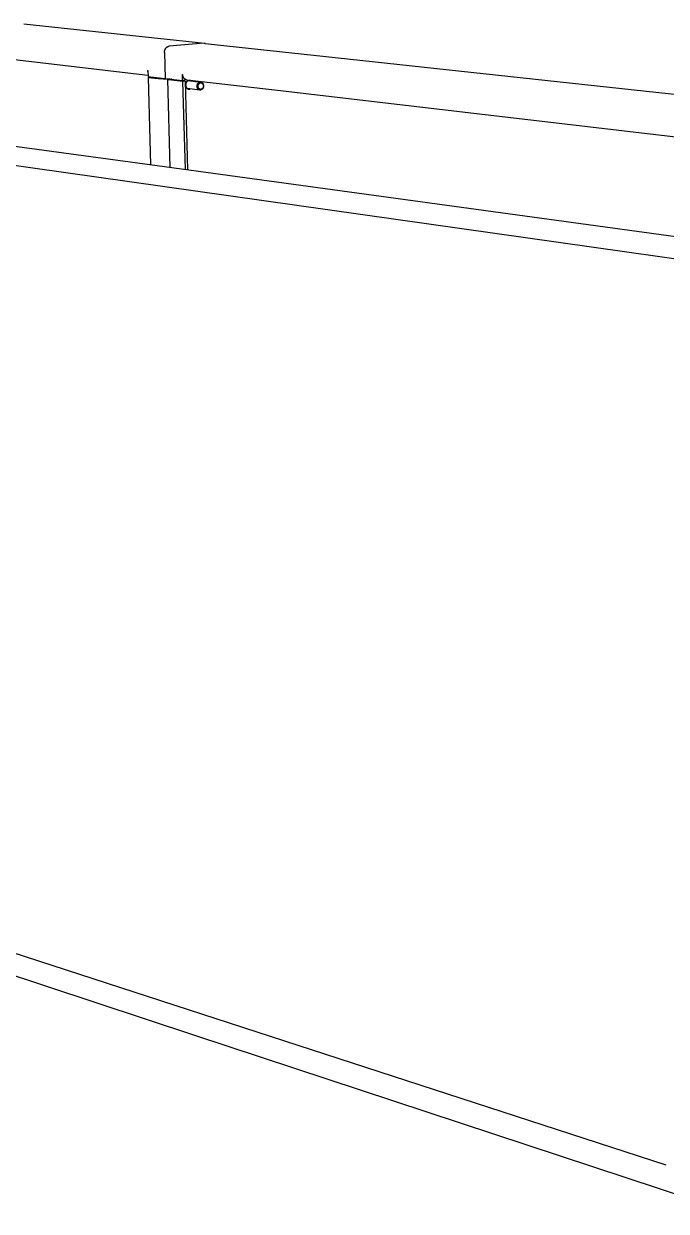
# Model space of a CAD drawing. Header units: millimetres. Extents: x -1893 to 2799, y -925 to 2353.
# Drawn here: x -719 to -328, y -138 to 586 of the extents above; entities that cross this region are included whole.
import ezdxf

# ---------------------------------------------------------------- set-up
doc = ezdxf.new("R2010")
doc.units = ezdxf.units.MM
doc.header["$MEASUREMENT"] = 0
doc.layers.add('Domyślny', color=7, linetype='Continuous', true_color=0x000000)
doc.layers.add('Utwórz2D linie widoczne', color=7, linetype='Continuous', true_color=0x000000)

msp = doc.modelspace()

# ---------------------------------------------------------------- linework, layer by layer
at = {"layer": 'Domyślny'}
msp.add_line((-998.04, 538.09), (-233.86, 430.13), dxfattribs=at)
at = {"layer": 'Utwórz2D linie widoczne'}
for p, q in [((-719.49, 585.78), (-609.23, 573.86)), ((-632.22, 571.56), (-632.15, 571.61)), ((-632.15, 571.61), (-632.09, 571.66)), ((-632.09, 571.66), (-632.02, 571.7)), ((-632.02, 571.7), (-631.95, 571.74)), ((-631.95, 571.74), (-631.88, 571.78)), ((-631.88, 571.78), (-631.82, 571.82)), ((-631.82, 571.82), (-631.75, 571.86)), ((-631.75, 571.86), (-631.68, 571.89)), ((-631.68, 571.89), (-631.61, 571.92)), ((-631.61, 571.92), (-631.54, 571.95)), ((-631.54, 571.95), (-631.47, 571.98)), ((-631.47, 571.98), (-631.4, 572)), ((-631.4, 572), (-631.34, 572.03)), ((-631.34, 572.03), (-631.27, 572.05)), ((-631.27, 572.05), (-631.2, 572.07)), ((-631.2, 572.07), (-631.13, 572.08)), ((-631.13, 572.08), (-631.06, 572.1)), ((-631.06, 572.1), (-631, 572.11)), ((-631, 572.11), (-630.93, 572.12)), ((-630.93, 572.12), (-630.86, 572.13)), ((-630.86, 572.13), (-630.8, 572.13)), ((-609.45, 573.85), (-630.8, 572.13)), ((-609.45, 573.85), (-609.34, 573.85)), ((-609.45, 573.85), (-609.43, 573.85)), ((-609.43, 573.85), (-609.41, 573.86)), ((-609.41, 573.86), (-609.39, 573.86)), ((-609.39, 573.86), (-609.37, 573.86)), ((-609.37, 573.86), (-609.35, 573.87)), ((-609.35, 573.87), (-609.32, 573.87)), ((-609.34, 573.85), (-609.24, 573.85)), ((-609.32, 573.87), (-609.3, 573.87)), ((-609.3, 573.87), (-609.28, 573.87)), ((-609.28, 573.87), (-609.26, 573.87)), ((-609.26, 573.87), (-609.24, 573.87)), ((-609.24, 573.87), (-609.22, 573.86)), ((-609.08, 573.84), (-609.24, 573.85)), ((-609.22, 573.86), (-609.2, 573.86)), ((-609.2, 573.86), (-609.18, 573.86)), ((-609.18, 573.86), (-609.15, 573.85)), ((-609.13, 573.85), (-609.15, 573.85)), ((-609.11, 573.84), (-609.13, 573.85)), ((-608.91, 573.83), (-609.08, 573.84)), ((-608.91, 573.83), (-608.8, 573.82)), ((-608.8, 573.82), (-542.79, 566.69)), ((-643.74, 554.23), (-741.42, 565.63)), ((-633.67, 568.53), (-633.66, 568.61)), ((-633.67, 568.44), (-633.67, 568.53)), ((-633.67, 568.36), (-633.67, 568.44)), ((-633.67, 568.28), (-633.67, 568.36)), ((-633.67, 568.19), (-633.67, 568.28)), ((-633.67, 568.19), (-633.22, 552.45)), ((-633.66, 568.7), (-633.65, 568.79)), ((-633.66, 568.61), (-633.66, 568.7)), ((-633.65, 568.79), (-633.64, 568.87)), ((-633.64, 568.87), (-633.63, 568.96)), ((-633.63, 568.96), (-633.62, 569.05)), ((-633.62, 569.05), (-633.6, 569.13)), ((-633.6, 569.13), (-633.58, 569.22)), ((-633.58, 569.22), (-633.57, 569.31)), ((-633.57, 569.31), (-633.55, 569.4)), ((-633.55, 569.4), (-633.52, 569.49)), ((-633.52, 569.49), (-633.5, 569.57)), ((-633.5, 569.57), (-633.47, 569.66)), ((-633.47, 569.66), (-633.45, 569.75)), ((-633.45, 569.75), (-633.42, 569.83)), ((-633.42, 569.83), (-633.39, 569.92)), ((-633.39, 569.92), (-633.35, 570.01)), ((-633.35, 570.01), (-633.32, 570.09)), ((-633.32, 570.09), (-633.28, 570.17)), ((-633.28, 570.17), (-633.24, 570.26)), ((-633.24, 570.26), (-633.2, 570.34)), ((-633.2, 570.34), (-633.16, 570.42)), ((-633.16, 570.42), (-633.12, 570.5)), ((-633.12, 570.5), (-633.07, 570.58)), ((-633.07, 570.58), (-633.02, 570.66)), ((-633.02, 570.66), (-632.97, 570.73)), ((-632.97, 570.73), (-632.92, 570.81)), ((-632.92, 570.81), (-632.87, 570.88)), ((-632.87, 570.88), (-632.82, 570.95)), ((-632.82, 570.95), (-632.76, 571.02)), ((-632.76, 571.02), (-632.71, 571.09)), ((-632.71, 571.09), (-632.65, 571.15)), ((-632.65, 571.15), (-632.59, 571.22)), ((-632.59, 571.22), (-632.53, 571.28)), ((-632.53, 571.28), (-632.47, 571.34)), ((-632.47, 571.34), (-632.41, 571.4)), ((-632.41, 571.4), (-632.35, 571.45)), ((-632.35, 571.45), (-632.28, 571.51)), ((-632.28, 571.51), (-632.22, 571.56)), ((-542.79, 566.69), (-264.86, 536.65)), ((-644, 557.37), (-643.83, 557.35)), ((-644, 557.37), (-644, 557.23)), ((-644, 557.23), (-643.99, 557.1)), ((-643.83, 557.35), (-643.72, 553.68)), ((-643.99, 557.1), (-643.97, 556.96)), ((-643.97, 556.96), (-643.95, 556.82)), ((-643.95, 556.82), (-643.93, 556.69)), ((-643.93, 556.69), (-643.9, 556.55)), ((-643.9, 556.55), (-643.87, 556.42)), ((-643.87, 556.42), (-643.84, 556.28)), ((-643.84, 556.28), (-643.8, 556.15)), ((-643.72, 553.68), (-633.22, 552.45)), ((-642.14, 553.23), (-643.71, 553.1)), ((-643.71, 553.1), (-635.43, 552.13)), ((-643.71, 553.1), (-642.16, 499.9)), ((-633.86, 552.26), (-642.14, 553.23)), ((-634.41, 552.06), (-635.43, 552.13)), ((-633.4, 552.02), (-634.41, 552.06)), ((-633.86, 552.26), (-633.4, 552.23)), ((-633.4, 552.23), (-632.93, 552.21)), ((-632.38, 552.02), (-633.4, 552.02)), ((-633.22, 552.45), (-622.64, 551.21)), ((-632.93, 552.21), (-632.46, 552.21)), ((-632.46, 552.21), (-631.99, 552.22)), ((-631.36, 552.05), (-632.38, 552.02)), ((-631.99, 552.22), (-631.52, 552.25)), ((-631.72, 551.82), (-631.72, 551.83)), ((-631.72, 551.83), (-631.72, 551.83)), ((-631.72, 551.83), (-631.72, 551.83)), ((-631.72, 551.83), (-631.71, 551.83)), ((-631.72, 551.81), (-631.72, 551.82)), ((-631.72, 551.82), (-631.72, 551.82)), ((-631.72, 551.82), (-631.72, 551.82)), ((-631.72, 551.82), (-631.72, 551.82)), ((-631.72, 551.82), (-631.72, 551.82)), ((-631.72, 551.8), (-631.72, 551.81)), ((-631.72, 551.81), (-631.72, 551.81)), ((-631.72, 551.81), (-631.72, 551.81)), ((-631.72, 551.81), (-631.72, 551.81)), ((-630.2, 498.26), (-631.72, 551.81)), ((-631.72, 551.79), (-631.72, 551.8)), ((-631.72, 551.8), (-631.72, 551.8)), ((-631.72, 551.8), (-631.72, 551.8)), ((-631.72, 551.8), (-631.72, 551.8)), ((-631.71, 551.79), (-631.72, 551.79)), ((-631.72, 551.79), (-631.72, 551.79)), ((-631.71, 551.84), (-631.71, 551.85)), ((-631.71, 551.85), (-631.7, 551.85)), ((-631.71, 551.83), (-631.71, 551.84)), ((-631.71, 551.84), (-631.71, 551.84)), ((-631.71, 551.84), (-631.71, 551.84)), ((-631.71, 551.84), (-631.71, 551.84)), ((-631.71, 551.78), (-631.71, 551.79)), ((-631.71, 551.79), (-631.71, 551.79)), ((-631.71, 551.79), (-631.71, 551.79)), ((-631.7, 551.78), (-631.71, 551.78)), ((-631.71, 551.78), (-631.71, 551.78)), ((-631.7, 551.85), (-631.69, 551.86)), ((-631.7, 551.85), (-631.7, 551.85)), ((-631.7, 551.85), (-631.7, 551.85)), ((-631.7, 551.85), (-631.7, 551.85)), ((-631.7, 551.77), (-631.7, 551.78)), ((-631.7, 551.78), (-631.7, 551.78)), ((-631.69, 551.77), (-631.7, 551.77)), ((-631.7, 551.77), (-631.7, 551.77)), ((-631.7, 551.77), (-631.7, 551.77)), ((-631.69, 551.86), (-631.69, 551.86)), ((-631.69, 551.86), (-631.69, 551.86)), ((-631.69, 551.86), (-631.68, 551.86)), ((-631.69, 551.76), (-631.69, 551.77)), ((-631.69, 551.77), (-631.69, 551.77)), ((-631.68, 551.76), (-631.69, 551.76)), ((-631.68, 551.86), (-631.68, 551.87)), ((-631.68, 551.87), (-631.68, 551.87)), ((-631.68, 551.87), (-631.67, 551.87)), ((-631.67, 551.76), (-631.68, 551.76)), ((-631.68, 551.76), (-631.68, 551.76)), ((-631.68, 551.76), (-631.68, 551.76)), ((-631.67, 551.87), (-631.66, 551.88)), ((-631.67, 551.87), (-631.67, 551.87)), ((-631.67, 551.75), (-631.67, 551.76)), ((-631.66, 551.75), (-631.67, 551.75)), ((-631.66, 551.88), (-631.65, 551.88)), ((-631.65, 551.74), (-631.66, 551.75)), ((-631.65, 551.88), (-631.64, 551.89)), ((-631.64, 551.74), (-631.65, 551.74)), ((-631.64, 551.89), (-631.63, 551.89)), ((-631.63, 551.74), (-631.64, 551.74)), ((-631.63, 551.89), (-631.62, 551.9)), ((-631.62, 551.73), (-631.63, 551.74)), ((-631.62, 551.9), (-631.61, 551.9)), ((-631.61, 551.73), (-631.62, 551.73)), ((-631.61, 551.9), (-631.58, 551.91)), ((-631.6, 551.72), (-631.61, 551.73)), ((-631.58, 551.72), (-631.6, 551.72)), ((-631.58, 551.91), (-631.56, 551.92)), ((-631.55, 551.71), (-631.58, 551.72)), ((-631.56, 551.92), (-631.53, 551.93)), ((-631.53, 551.7), (-631.55, 551.71)), ((-631.53, 551.93), (-631.5, 551.94)), ((-631.5, 551.69), (-631.53, 551.7)), ((-631.5, 551.94), (-631.47, 551.95)), ((-631.47, 551.68), (-631.5, 551.69)), ((-631.47, 551.95), (-631.39, 551.96)), ((-631.4, 551.67), (-631.47, 551.68)), ((-631.33, 551.66), (-631.4, 551.67)), ((-631.39, 551.96), (-631.32, 551.98)), ((-630.34, 552.11), (-631.36, 552.05)), ((-631.25, 551.64), (-631.33, 551.66)), ((-631.32, 551.98), (-631.23, 552)), ((-631.16, 551.63), (-631.25, 551.64)), ((-631.23, 552), (-631.04, 552.03)), ((-630.98, 551.61), (-631.16, 551.63)), ((-631.04, 552.03), (-630.82, 552.06)), ((-622.62, 550.63), (-630.98, 551.61)), ((-630.82, 552.06), (-630.34, 552.11)), ((-629.75, 551.86), (-629.76, 551.85)), ((-629.76, 551.85), (-629.76, 551.85)), ((-629.76, 551.85), (-629.76, 551.85)), ((-629.76, 551.85), (-629.76, 551.85)), ((-629.76, 551.85), (-629.76, 551.85)), ((-629.76, 551.85), (-629.76, 551.85)), ((-629.76, 551.85), (-629.76, 551.85)), ((-629.76, 551.85), (-629.76, 551.85)), ((-629.76, 551.85), (-629.76, 551.85)), ((-629.76, 551.85), (-629.76, 551.85)), ((-629.76, 551.85), (-629.76, 551.84)), ((-629.76, 551.84), (-629.76, 551.84)), ((-629.76, 551.84), (-629.76, 551.84)), ((-629.76, 551.84), (-629.76, 551.84)), ((-629.76, 551.84), (-629.76, 551.84)), ((-629.76, 551.84), (-629.76, 551.84)), ((-629.76, 551.84), (-629.76, 551.84)), ((-629.76, 551.84), (-629.76, 551.84)), ((-629.76, 551.84), (-629.76, 551.84)), ((-629.76, 551.84), (-629.76, 551.83)), ((-629.76, 551.83), (-629.76, 551.83)), ((-629.76, 551.83), (-629.76, 551.83)), ((-629.76, 551.83), (-629.76, 551.83)), ((-629.76, 551.83), (-629.76, 551.83)), ((-629.76, 551.83), (-629.76, 551.83)), ((-629.76, 551.83), (-629.76, 551.83)), ((-629.76, 551.83), (-629.76, 551.83)), ((-629.76, 551.83), (-629.76, 551.83)), ((-629.76, 551.83), (-629.76, 551.83)), ((-629.76, 551.83), (-629.76, 551.82)), ((-629.76, 551.82), (-629.76, 551.82)), ((-629.76, 551.82), (-629.76, 551.82)), ((-629.76, 551.82), (-629.76, 551.82)), ((-629.76, 551.82), (-629.75, 551.82)), ((-629.74, 551.86), (-629.75, 551.86)), ((-629.75, 551.86), (-629.75, 551.86)), ((-629.75, 551.86), (-629.75, 551.86)), ((-629.75, 551.86), (-629.75, 551.86)), ((-629.75, 551.86), (-629.75, 551.86)), ((-629.75, 551.86), (-629.75, 551.86)), ((-629.75, 551.86), (-629.75, 551.86)), ((-629.75, 551.86), (-629.75, 551.86)), ((-629.75, 551.82), (-629.75, 551.82)), ((-629.75, 551.82), (-629.75, 551.82)), ((-629.75, 551.82), (-629.75, 551.82)), ((-629.75, 551.82), (-629.75, 551.82)), ((-629.75, 551.82), (-629.75, 551.82)), ((-629.75, 551.82), (-629.75, 551.81)), ((-629.75, 551.81), (-629.75, 551.81)), ((-629.75, 551.81), (-629.74, 551.81)), ((-629.73, 551.87), (-629.74, 551.87)), ((-629.74, 551.87), (-629.74, 551.87)), ((-629.74, 551.87), (-629.74, 551.86)), ((-629.74, 551.81), (-629.74, 551.81)), ((-629.74, 551.81), (-629.74, 551.81)), ((-629.74, 551.81), (-629.73, 551.81)), ((-629.72, 551.88), (-629.73, 551.87)), ((-629.73, 551.87), (-629.73, 551.87)), ((-629.73, 551.87), (-629.73, 551.87)), ((-629.73, 551.81), (-629.73, 551.81)), ((-629.73, 551.81), (-629.73, 551.8)), ((-629.73, 551.8), (-629.72, 551.8)), ((-629.71, 551.88), (-629.72, 551.88)), ((-629.72, 551.88), (-629.72, 551.88)), ((-629.72, 551.8), (-629.72, 551.8)), ((-629.72, 551.8), (-629.71, 551.8)), ((-629.7, 551.88), (-629.71, 551.88)), ((-629.71, 551.8), (-629.7, 551.79)), ((-629.69, 551.89), (-629.7, 551.88)), ((-629.7, 551.79), (-629.69, 551.79)), ((-629.68, 551.89), (-629.69, 551.89)), ((-629.69, 551.79), (-629.68, 551.79)), ((-629.66, 551.9), (-629.68, 551.89)), ((-629.68, 551.79), (-629.67, 551.78)), ((-629.67, 551.78), (-629.64, 551.78)), ((-629.63, 551.9), (-629.66, 551.9)), ((-629.64, 551.78), (-629.61, 551.77)), ((-629.6, 551.91), (-629.63, 551.9)), ((-629.61, 551.77), (-629.57, 551.76)), ((-629.56, 551.92), (-629.6, 551.91)), ((-629.57, 551.76), (-629.5, 551.75)), ((-629.48, 551.94), (-629.56, 551.92)), ((-629.5, 551.75), (-629.41, 551.74)), ((-629.38, 551.95), (-629.48, 551.94)), ((-629.41, 551.74), (-621.05, 550.76)), ((-629.28, 551.96), (-629.38, 551.95)), ((-629.17, 551.97), (-629.28, 551.96)), ((-622.64, 551.21), (-622.74, 554.92)), ((-622.74, 554.92), (-622.56, 554.9)), ((-621.07, 551.35), (-622.64, 551.21)), ((-621.05, 550.76), (-622.62, 550.63)), ((-622.62, 550.63), (-621.14, 497.02)), ((-622.57, 554.78), (-622.56, 554.9)), ((-622.57, 554.67), (-622.57, 554.78)), ((-622.57, 554.55), (-622.57, 554.67)), ((-622.56, 554.44), (-622.57, 554.55)), ((-622.55, 554.32), (-622.56, 554.44)), ((-622.53, 554.21), (-622.55, 554.32)), ((-622.52, 554.1), (-622.53, 554.21)), ((-622.49, 553.99), (-622.52, 554.1)), ((-622.47, 553.87), (-622.49, 553.99)), ((-622.44, 553.76), (-622.47, 553.87)), ((-622.4, 553.65), (-622.44, 553.76)), ((-622.36, 553.55), (-622.4, 553.65)), ((-622.32, 553.44), (-622.36, 553.55)), ((-622.28, 553.34), (-622.32, 553.44)), ((-622.23, 553.23), (-622.28, 553.34)), ((-622.18, 553.13), (-622.23, 553.23)), ((-622.12, 553.03), (-622.18, 553.13)), ((-622.06, 552.93), (-622.12, 553.03)), ((-622, 552.84), (-622.06, 552.93)), ((-621.93, 552.74), (-622, 552.84)), ((-621.86, 552.65), (-621.93, 552.74)), ((-621.79, 552.56), (-621.86, 552.65)), ((-621.72, 552.48), (-621.79, 552.56)), ((-621.64, 552.39), (-621.72, 552.48)), ((-621.56, 552.31), (-621.64, 552.39)), ((-621.47, 552.23), (-621.56, 552.31)), ((-621.39, 552.16), (-621.47, 552.23)), ((-621.3, 552.09), (-621.39, 552.16)), ((-621.21, 552.02), (-621.3, 552.09)), ((-621.11, 551.95), (-621.21, 552.02)), ((-621.02, 551.89), (-621.11, 551.95)), ((-621.07, 551.35), (-621.09, 551.88)), ((-621.05, 550.76), (-619.56, 496.81)), ((-620.92, 551.83), (-621.02, 551.89)), ((-620.82, 551.77), (-620.92, 551.83)), ((-620.72, 551.72), (-620.82, 551.77)), ((-620.62, 551.67), (-620.72, 551.72)), ((-620.51, 551.63), (-620.62, 551.67)), ((-620.4, 551.58), (-620.51, 551.63)), ((-620.47, 549.91), (-620.5, 549.85)), ((-620.44, 549.97), (-620.47, 549.91)), ((-620.41, 550.03), (-620.44, 549.97)), ((-620.38, 550.09), (-620.41, 550.03)), ((-620.3, 551.55), (-620.4, 551.58)), ((-620.35, 550.14), (-620.38, 550.09)), ((-620.32, 550.2), (-620.35, 550.14)), ((-620.28, 550.25), (-620.32, 550.2)), ((-620.19, 551.51), (-620.3, 551.55)), ((-620.24, 550.31), (-620.28, 550.25)), ((-620.21, 550.36), (-620.24, 550.31)), ((-620.17, 550.41), (-620.21, 550.36)), ((-620.08, 551.48), (-620.19, 551.51)), ((-620.13, 550.46), (-620.17, 550.41)), ((-620.09, 550.51), (-620.13, 550.46)), ((-620.05, 550.56), (-620.09, 550.51)), ((-619.97, 551.45), (-620.08, 551.48)), ((-620.01, 550.61), (-620.05, 550.56)), ((-619.96, 550.65), (-620.01, 550.61)), ((-564.72, 545.01), (-619.97, 551.45)), ((-619.92, 550.69), (-619.96, 550.65)), ((-619.87, 550.74), (-619.92, 550.69)), ((-619.83, 550.78), (-619.87, 550.74)), ((-619.78, 550.82), (-619.83, 550.78)), ((-619.74, 550.85), (-619.78, 550.82)), ((-619.69, 550.89), (-619.74, 550.85)), ((-619.64, 550.92), (-619.69, 550.89)), ((-619.59, 550.96), (-619.64, 550.92)), ((-619.55, 550.99), (-619.59, 550.96)), ((-619.5, 551.02), (-619.55, 550.99)), ((-619.45, 551.04), (-619.5, 551.02)), ((-619.4, 551.07), (-619.45, 551.04)), ((-619.35, 551.09), (-619.4, 551.07)), ((-619.3, 551.12), (-619.35, 551.09)), ((-619.25, 551.14), (-619.3, 551.12)), ((-619.28, 551.13), (-611.65, 550.24)), ((-619.2, 551.16), (-619.25, 551.14)), ((-619.15, 551.18), (-619.2, 551.16)), ((-619.1, 551.19), (-619.15, 551.18)), ((-619.05, 551.21), (-619.1, 551.19)), ((-619.01, 551.22), (-619.05, 551.21)), ((-618.96, 551.23), (-619.01, 551.22)), ((-618.97, 551.23), (-618.91, 551.2)), ((-618.91, 551.24), (-618.96, 551.23)), ((-618.86, 551.25), (-618.91, 551.24)), ((-618.91, 551.2), (-618.85, 551.17)), ((-618.81, 551.26), (-618.86, 551.25)), ((-618.85, 551.17), (-618.79, 551.13)), ((-618.76, 551.27), (-618.81, 551.26)), ((-618.79, 551.13), (-618.74, 551.1)), ((-618.72, 551.27), (-618.76, 551.27)), ((-618.74, 551.1), (-618.68, 551.06)), ((-618.68, 551.27), (-618.72, 551.27)), ((-618.64, 551.28), (-618.68, 551.27)), ((-618.61, 551.28), (-618.64, 551.28)), ((-618.57, 551.28), (-618.61, 551.28)), ((-618.53, 551.28), (-618.57, 551.28)), ((-618.49, 551.28), (-618.53, 551.28)), ((-618.46, 551.27), (-618.49, 551.28)), ((-618.42, 551.27), (-618.46, 551.27)), ((-618.38, 551.27), (-618.42, 551.27)), ((-618.34, 551.26), (-618.38, 551.27)), ((-618.3, 551.26), (-618.34, 551.26)), ((-618.27, 551.25), (-618.3, 551.26)), ((-618.23, 551.24), (-618.27, 551.25)), ((-618.19, 551.23), (-618.23, 551.24)), ((-618.15, 551.23), (-618.19, 551.23)), ((-618.11, 551.22), (-618.15, 551.23)), ((-618.07, 551.2), (-618.11, 551.22)), ((-618.03, 551.19), (-618.07, 551.2)), ((-618, 551.18), (-618.03, 551.19)), ((-617.96, 551.17), (-618, 551.18)), ((-617.92, 551.15), (-617.96, 551.17)), ((-617.88, 551.13), (-617.92, 551.15)), ((-617.84, 551.12), (-617.88, 551.13)), ((-617.8, 551.1), (-617.84, 551.12)), ((-617.77, 551.08), (-617.8, 551.1)), ((-617.73, 551.06), (-617.77, 551.08)), ((-617.69, 551.04), (-617.73, 551.06)), ((-617.65, 551.02), (-617.69, 551.04)), ((-617.62, 551), (-617.65, 551.02)), ((-617.58, 550.97), (-617.62, 551)), ((-617.55, 550.95), (-617.58, 550.97)), ((-617.51, 550.92), (-617.55, 550.95)), ((-612.84, 549.85), (-612.8, 549.89)), ((-612.8, 549.89), (-612.75, 549.92)), ((-612.75, 549.92), (-612.71, 549.95)), ((-612.71, 549.95), (-612.67, 549.98)), ((-612.67, 549.98), (-612.62, 550)), ((-612.62, 550), (-612.58, 550.03)), ((-612.58, 550.03), (-612.53, 550.05)), ((-612.53, 550.05), (-612.49, 550.07)), ((-612.49, 550.07), (-612.44, 550.09)), ((-612.44, 550.09), (-612.4, 550.11)), ((-612.4, 550.11), (-612.35, 550.13)), ((-612.35, 550.13), (-612.31, 550.15)), ((-612.31, 550.15), (-612.26, 550.16)), ((-612.26, 550.16), (-612.22, 550.18)), ((-612.22, 550.18), (-612.17, 550.19)), ((-612.17, 550.19), (-612.13, 550.2)), ((-612.13, 550.2), (-612.09, 550.21)), ((-612.09, 550.21), (-612.04, 550.22)), ((-612.04, 550.22), (-612, 550.22)), ((-612, 550.22), (-611.95, 550.23)), ((-611.95, 550.23), (-611.91, 550.23)), ((-611.91, 550.23), (-611.87, 550.24)), ((-611.87, 550.24), (-611.82, 550.24)), ((-611.82, 550.24), (-611.78, 550.24)), ((-611.78, 550.24), (-611.74, 550.24)), ((-611.74, 550.24), (-611.69, 550.24)), ((-611.69, 550.24), (-611.65, 550.24)), ((-611.65, 550.24), (-611.6, 550.23)), ((-611.6, 550.23), (-611.56, 550.22)), ((-611.56, 550.22), (-611.51, 550.22)), ((-611.51, 550.22), (-611.46, 550.21)), ((-611.46, 550.21), (-611.42, 550.2)), ((-611.42, 550.2), (-611.37, 550.19)), ((-611.37, 550.19), (-611.33, 550.17)), ((-611.33, 550.17), (-611.28, 550.16)), ((-611.28, 550.16), (-611.24, 550.14)), ((-611.24, 550.14), (-611.19, 550.13)), ((-611.19, 550.13), (-611.14, 550.11)), ((-611.14, 550.11), (-611.1, 550.09)), ((-611.1, 550.09), (-611.05, 550.06)), ((-611.05, 550.06), (-611.01, 550.04)), ((-611.01, 550.04), (-610.97, 550.02)), ((-610.97, 550.02), (-610.92, 549.99)), ((-610.92, 549.99), (-610.88, 549.96)), ((-610.88, 549.96), (-610.84, 549.93)), ((-610.84, 549.93), (-610.79, 549.9)), ((-610.79, 549.9), (-610.75, 549.87)), ((-620.77, 548.79), (-620.78, 548.73)), ((-620.78, 548.73), (-620.78, 548.66)), ((-620.78, 548.66), (-620.78, 548.6)), ((-620.78, 548.6), (-620.78, 548.54)), ((-620.78, 548.54), (-620.78, 548.48)), ((-620.78, 548.48), (-620.78, 548.42)), ((-620.78, 548.42), (-620.78, 548.37)), ((-620.78, 548.37), (-620.78, 548.31)), ((-620.78, 548.31), (-620.77, 548.25)), ((-620.76, 548.91), (-620.77, 548.85)), ((-620.77, 548.85), (-620.77, 548.79)), ((-620.77, 548.25), (-620.77, 548.19)), ((-620.77, 548.19), (-620.76, 548.13)), ((-620.75, 548.97), (-620.76, 548.91)), ((-620.76, 548.13), (-620.75, 548.06)), ((-620.74, 549.04), (-620.75, 548.97)), ((-620.75, 548.06), (-620.74, 548)), ((-620.73, 549.1), (-620.74, 549.04)), ((-620.74, 548), (-620.73, 547.94)), ((-620.72, 549.16), (-620.73, 549.1)), ((-620.73, 547.94), (-620.72, 547.88)), ((-620.71, 549.23), (-620.72, 549.16)), ((-620.72, 547.88), (-620.71, 547.82)), ((-620.69, 549.29), (-620.71, 549.23)), ((-620.71, 547.82), (-620.7, 547.76)), ((-620.7, 547.76), (-620.68, 547.7)), ((-620.68, 549.35), (-620.69, 549.29)), ((-620.66, 549.42), (-620.68, 549.35)), ((-620.68, 547.7), (-620.66, 547.64)), ((-620.64, 549.48), (-620.66, 549.42)), ((-620.66, 547.64), (-620.65, 547.58)), ((-620.65, 547.58), (-620.63, 547.52)), ((-620.62, 549.54), (-620.64, 549.48)), ((-620.63, 547.52), (-620.61, 547.46)), ((-620.6, 549.61), (-620.62, 549.54)), ((-620.61, 547.46), (-620.58, 547.4)), ((-620.58, 549.67), (-620.6, 549.61)), ((-620.55, 549.73), (-620.58, 549.67)), ((-620.58, 547.4), (-620.56, 547.34)), ((-620.56, 547.34), (-620.54, 547.28)), ((-620.53, 549.79), (-620.55, 549.73)), ((-620.54, 547.28), (-620.51, 547.22)), ((-620.5, 549.85), (-620.53, 549.79)), ((-620.51, 547.22), (-620.48, 547.17)), ((-620.48, 547.17), (-620.45, 547.11)), ((-620.45, 547.11), (-620.42, 547.05)), ((-620.42, 547.05), (-620.39, 547)), ((-620.39, 547), (-620.36, 546.94)), ((-620.36, 546.94), (-620.33, 546.89)), ((-620.33, 546.89), (-620.29, 546.84)), ((-620.29, 546.84), (-620.26, 546.79)), ((-620.26, 546.79), (-620.22, 546.74)), ((-620.22, 546.74), (-620.18, 546.69)), ((-620.18, 546.69), (-620.14, 546.64)), ((-620.14, 546.64), (-620.1, 546.6)), ((-620.1, 546.6), (-620.06, 546.55)), ((-620.06, 546.55), (-620.02, 546.51)), ((-620.02, 546.51), (-619.98, 546.47)), ((-619.98, 546.47), (-619.93, 546.43)), ((-619.93, 546.43), (-619.89, 546.39)), ((-619.89, 546.39), (-619.84, 546.35)), ((-619.84, 546.35), (-619.8, 546.32)), ((-619.8, 546.32), (-619.75, 546.28)), ((-612.13, 545.4), (-619.78, 546.3)), ((-619.75, 546.28), (-619.7, 546.25)), ((-619.7, 546.25), (-619.66, 546.22)), ((-619.66, 546.22), (-619.61, 546.19)), ((-619.61, 546.19), (-619.56, 546.16)), ((-619.56, 546.16), (-619.51, 546.14)), ((-619.51, 546.14), (-619.46, 546.11)), ((-619.44, 546.14), (-619.5, 546.13)), ((-619.46, 546.11), (-619.41, 546.09)), ((-619.39, 546.16), (-619.44, 546.14)), ((-619.41, 546.09), (-619.36, 546.07)), ((-619.34, 546.17), (-619.39, 546.16)), ((-619.36, 546.07), (-619.31, 546.05)), ((-619.29, 546.19), (-619.34, 546.17)), ((-619.31, 546.05), (-619.26, 546.03)), ((-619.24, 546.21), (-619.29, 546.19)), ((-619.26, 546.03), (-619.21, 546.02)), ((-619.19, 546.23), (-619.24, 546.21)), ((-619.21, 546.02), (-619.16, 546)), ((-619.16, 546), (-619.11, 545.99)), ((-619.11, 545.99), (-619.06, 545.98)), ((-619.06, 545.98), (-619.01, 545.97)), ((-619.01, 545.97), (-618.96, 545.96)), ((-618.96, 545.96), (-618.91, 545.95)), ((-618.91, 545.95), (-618.86, 545.95)), ((-618.86, 545.95), (-618.81, 545.95)), ((-618.81, 545.95), (-618.76, 545.94)), ((-618.76, 545.94), (-618.71, 545.94)), ((-618.71, 545.94), (-618.66, 545.94)), ((-618.66, 545.94), (-618.62, 545.95)), ((-618.62, 545.95), (-618.57, 545.95)), ((-618.57, 545.95), (-618.53, 545.95)), ((-618.53, 545.95), (-618.5, 545.96)), ((-618.5, 545.96), (-618.46, 545.96)), ((-618.46, 545.96), (-618.43, 545.97)), ((-618.43, 545.97), (-618.39, 545.98)), ((-618.39, 545.98), (-618.36, 545.98)), ((-618.36, 545.98), (-618.32, 545.99)), ((-618.32, 545.99), (-618.29, 546)), ((-618.29, 546), (-618.25, 546.01)), ((-618.25, 546.01), (-618.22, 546.02)), ((-618.22, 546.02), (-618.18, 546.03)), ((-618.18, 546.03), (-618.15, 546.04)), ((-618.15, 546.04), (-618.11, 546.05)), ((-618.11, 546.05), (-618.08, 546.06)), ((-618.08, 546.06), (-618.05, 546.08)), ((-618.05, 546.08), (-618.01, 546.09)), ((-613.79, 547.91), (-613.78, 547.97)), ((-613.79, 547.86), (-613.79, 547.91)), ((-613.79, 547.8), (-613.79, 547.86)), ((-613.79, 547.75), (-613.79, 547.8)), ((-613.79, 547.69), (-613.79, 547.75)), ((-613.79, 547.64), (-613.79, 547.69)), ((-613.79, 547.59), (-613.79, 547.64)), ((-613.79, 547.53), (-613.79, 547.59)), ((-613.78, 547.48), (-613.79, 547.53)), ((-613.78, 548.03), (-613.77, 548.08)), ((-613.78, 547.97), (-613.78, 548.03)), ((-613.78, 547.42), (-613.78, 547.48)), ((-613.77, 547.37), (-613.78, 547.42)), ((-613.77, 548.08), (-613.76, 548.14)), ((-613.76, 547.31), (-613.77, 547.37)), ((-613.76, 548.2), (-613.75, 548.26)), ((-613.76, 548.14), (-613.76, 548.2)), ((-613.76, 547.26), (-613.76, 547.31)), ((-613.75, 547.2), (-613.76, 547.26)), ((-613.75, 548.26), (-613.73, 548.31)), ((-613.74, 547.15), (-613.75, 547.2)), ((-613.73, 547.09), (-613.74, 547.15)), ((-613.73, 548.31), (-613.72, 548.37)), ((-613.71, 547.03), (-613.73, 547.09)), ((-613.72, 548.37), (-613.71, 548.43)), ((-613.71, 548.43), (-613.69, 548.49)), ((-613.7, 546.98), (-613.71, 547.03)), ((-613.68, 546.92), (-613.7, 546.98)), ((-613.69, 548.49), (-613.68, 548.54)), ((-613.68, 548.54), (-613.66, 548.6)), ((-613.67, 546.87), (-613.68, 546.92)), ((-613.65, 546.81), (-613.67, 546.87)), ((-613.66, 548.6), (-613.64, 548.66)), ((-613.63, 546.76), (-613.65, 546.81)), ((-613.64, 548.66), (-613.62, 548.72)), ((-613.61, 546.7), (-613.63, 546.76)), ((-613.62, 548.72), (-613.6, 548.77)), ((-613.59, 546.65), (-613.61, 546.7)), ((-613.6, 548.77), (-613.58, 548.83)), ((-613.57, 546.6), (-613.59, 546.65)), ((-613.58, 548.83), (-613.56, 548.89)), ((-613.54, 546.55), (-613.57, 546.6)), ((-613.56, 548.89), (-613.54, 548.94)), ((-613.54, 548.94), (-613.51, 549)), ((-613.52, 546.49), (-613.54, 546.55)), ((-613.49, 546.44), (-613.52, 546.49)), ((-613.51, 549), (-613.48, 549.05)), ((-613.47, 546.39), (-613.49, 546.44)), ((-613.48, 549.05), (-613.46, 549.1)), ((-613.44, 546.34), (-613.47, 546.39)), ((-613.46, 549.1), (-613.43, 549.16)), ((-613.41, 546.29), (-613.44, 546.34)), ((-613.43, 549.16), (-613.4, 549.21)), ((-613.38, 546.24), (-613.41, 546.29)), ((-613.4, 549.21), (-613.37, 549.26)), ((-613.35, 546.2), (-613.38, 546.24)), ((-613.37, 549.26), (-613.33, 549.31)), ((-613.31, 546.15), (-613.35, 546.2)), ((-613.33, 549.31), (-613.3, 549.36)), ((-613.28, 546.1), (-613.31, 546.15)), ((-613.3, 549.36), (-613.27, 549.4)), ((-613.25, 546.06), (-613.28, 546.1)), ((-613.27, 549.4), (-613.23, 549.45)), ((-613.21, 546.02), (-613.25, 546.06)), ((-613.23, 549.45), (-613.2, 549.5)), ((-613.17, 545.98), (-613.21, 546.02)), ((-613.2, 549.5), (-613.16, 549.54)), ((-613.18, 547.91), (-613.17, 547.96)), ((-613.18, 547.86), (-613.18, 547.91)), ((-613.18, 547.82), (-613.18, 547.86)), ((-613.18, 547.77), (-613.18, 547.82)), ((-613.18, 547.73), (-613.18, 547.77)), ((-613.18, 547.68), (-613.18, 547.73)), ((-613.18, 547.64), (-613.18, 547.68)), ((-613.18, 547.6), (-613.18, 547.64)), ((-613.18, 547.55), (-613.18, 547.6)), ((-613.18, 547.51), (-613.18, 547.55)), ((-613.17, 547.46), (-613.18, 547.51)), ((-613.17, 548), (-613.16, 548.05)), ((-613.17, 547.96), (-613.17, 548)), ((-613.17, 547.42), (-613.17, 547.46)), ((-613.16, 547.37), (-613.17, 547.42)), ((-613.14, 545.93), (-613.17, 545.98)), ((-613.16, 549.54), (-613.12, 549.59)), ((-613.16, 548.05), (-613.15, 548.1)), ((-613.15, 547.32), (-613.16, 547.37)), ((-613.15, 548.1), (-613.14, 548.15)), ((-613.15, 547.28), (-613.15, 547.32)), ((-613.14, 547.23), (-613.15, 547.28)), ((-613.14, 548.19), (-613.13, 548.24)), ((-613.14, 548.15), (-613.14, 548.19)), ((-613.13, 547.19), (-613.14, 547.23)), ((-613.1, 545.9), (-613.14, 545.93)), ((-613.13, 548.24), (-613.11, 548.29)), ((-613.12, 547.14), (-613.13, 547.19)), ((-613.12, 549.59), (-613.08, 549.63)), ((-613.11, 547.1), (-613.12, 547.14)), ((-613.11, 548.29), (-613.1, 548.34)), ((-613.09, 547.05), (-613.11, 547.1)), ((-613.1, 548.34), (-613.09, 548.38)), ((-613.06, 545.86), (-613.1, 545.9)), ((-613.09, 548.38), (-613.08, 548.43)), ((-613.08, 547.01), (-613.09, 547.05)), ((-613.08, 549.63), (-613.05, 549.67)), ((-613.08, 548.43), (-613.06, 548.48)), ((-613.07, 546.96), (-613.08, 547.01)), ((-613.05, 546.92), (-613.07, 546.96)), ((-613.06, 548.48), (-613.05, 548.52)), ((-613.02, 545.82), (-613.06, 545.86)), ((-613.05, 549.67), (-613.01, 549.71)), ((-613.05, 548.52), (-613.03, 548.57)), ((-613.03, 546.87), (-613.05, 546.92)), ((-613.03, 548.57), (-613.01, 548.62)), ((-613.02, 546.83), (-613.03, 546.87)), ((-613, 546.78), (-613.02, 546.83)), ((-612.98, 545.79), (-613.02, 545.82)), ((-613.01, 549.71), (-612.97, 549.75)), ((-613.01, 548.62), (-612.99, 548.66)), ((-612.98, 546.74), (-613, 546.78)), ((-612.99, 548.66), (-612.97, 548.71)), ((-612.96, 546.7), (-612.98, 546.74)), ((-612.94, 545.75), (-612.98, 545.79)), ((-612.97, 549.75), (-612.92, 549.78)), ((-612.97, 548.71), (-612.95, 548.75)), ((-612.94, 546.65), (-612.96, 546.7)), ((-612.95, 548.75), (-612.93, 548.8)), ((-612.92, 546.61), (-612.94, 546.65)), ((-612.9, 545.72), (-612.94, 545.75)), ((-612.93, 548.8), (-612.91, 548.84)), ((-612.92, 549.78), (-612.88, 549.82)), ((-612.89, 546.57), (-612.92, 546.61)), ((-612.91, 548.84), (-612.88, 548.88)), ((-612.86, 545.69), (-612.9, 545.72)), ((-612.87, 546.53), (-612.89, 546.57)), ((-612.88, 549.82), (-612.84, 549.85)), ((-612.88, 548.88), (-612.86, 548.93)), ((-612.84, 546.49), (-612.87, 546.53)), ((-612.86, 548.93), (-612.83, 548.97)), ((-612.81, 545.66), (-612.86, 545.69)), ((-612.82, 546.45), (-612.84, 546.49)), ((-612.83, 548.97), (-612.81, 549.01)), ((-612.79, 546.41), (-612.82, 546.45)), ((-612.81, 549.01), (-612.78, 549.05)), ((-612.77, 545.63), (-612.81, 545.66)), ((-612.76, 546.38), (-612.79, 546.41)), ((-612.78, 549.05), (-612.75, 549.09)), ((-612.72, 545.6), (-612.77, 545.63)), ((-612.73, 546.34), (-612.76, 546.38)), ((-612.75, 549.09), (-612.72, 549.13)), ((-612.71, 546.31), (-612.73, 546.34)), ((-612.72, 549.13), (-612.69, 549.17)), ((-612.68, 545.58), (-612.72, 545.6)), ((-612.68, 546.27), (-612.71, 546.31)), ((-612.69, 549.17), (-612.66, 549.2)), ((-612.65, 546.24), (-612.68, 546.27)), ((-612.64, 545.55), (-612.68, 545.58)), ((-612.66, 549.2), (-612.63, 549.24)), ((-612.61, 546.2), (-612.65, 546.24)), ((-612.59, 545.53), (-612.64, 545.55)), ((-612.63, 549.24), (-612.6, 549.27)), ((-612.58, 546.17), (-612.61, 546.2)), ((-612.6, 549.27), (-612.57, 549.31)), ((-612.55, 545.51), (-612.59, 545.53)), ((-612.55, 546.14), (-612.58, 546.17)), ((-612.57, 549.31), (-612.54, 549.34)), ((-612.52, 546.11), (-612.55, 546.14)), ((-612.5, 545.49), (-612.55, 545.51)), ((-612.54, 549.34), (-612.5, 549.37)), ((-612.48, 546.09), (-612.52, 546.11)), ((-612.5, 549.37), (-612.47, 549.4)), ((-612.45, 545.48), (-612.5, 545.49)), ((-612.45, 546.06), (-612.48, 546.09)), ((-612.47, 549.4), (-612.44, 549.43)), ((-612.41, 546.03), (-612.45, 546.06)), ((-612.41, 545.46), (-612.45, 545.48)), ((-612.44, 549.43), (-612.4, 549.46)), ((-612.38, 546.01), (-612.41, 546.03)), ((-612.36, 545.45), (-612.41, 545.46)), ((-612.4, 549.46), (-612.37, 549.49)), ((-612.34, 545.99), (-612.38, 546.01)), ((-612.37, 549.49), (-612.33, 549.51)), ((-612.32, 545.43), (-612.36, 545.45)), ((-612.31, 545.97), (-612.34, 545.99)), ((-612.33, 549.51), (-612.29, 549.54)), ((-612.27, 545.42), (-612.32, 545.43)), ((-612.27, 545.94), (-612.31, 545.97)), ((-612.29, 549.54), (-612.26, 549.56)), ((-612.23, 545.93), (-612.27, 545.94)), ((-612.23, 545.41), (-612.27, 545.42)), ((-612.26, 549.56), (-612.22, 549.58)), ((-612.2, 545.91), (-612.23, 545.93)), ((-612.18, 545.4), (-612.23, 545.41)), ((-612.22, 549.58), (-612.18, 549.6)), ((-612.16, 545.89), (-612.2, 545.91)), ((-612.18, 549.6), (-612.15, 549.62)), ((-612.13, 545.4), (-612.18, 545.4)), ((-612.12, 545.87), (-612.16, 545.89)), ((-612.15, 549.62), (-612.11, 549.64)), ((-612.09, 545.39), (-612.13, 545.4)), ((-612.08, 545.86), (-612.12, 545.87)), ((-612.11, 549.64), (-612.07, 549.66)), ((-612.04, 545.39), (-612.09, 545.39)), ((-612.05, 545.85), (-612.08, 545.86)), ((-612.07, 549.66), (-612.04, 549.67)), ((-612.01, 545.84), (-612.05, 545.85)), ((-612.04, 549.67), (-612, 549.69)), ((-612, 545.38), (-612.04, 545.39)), ((-611.97, 545.82), (-612.01, 545.84)), ((-612, 549.69), (-611.96, 549.7)), ((-611.95, 545.38), (-612, 545.38)), ((-611.93, 545.82), (-611.97, 545.82)), ((-611.96, 549.7), (-611.93, 549.71)), ((-611.91, 545.38), (-611.95, 545.38)), ((-611.93, 549.71), (-611.89, 549.73)), ((-611.9, 545.81), (-611.93, 545.82)), ((-611.87, 545.38), (-611.91, 545.38)), ((-611.86, 545.8), (-611.9, 545.81)), ((-611.89, 549.73), (-611.85, 549.74)), ((-611.82, 545.38), (-611.87, 545.38)), ((-611.82, 545.79), (-611.86, 545.8)), ((-611.85, 549.74), (-611.82, 549.74)), ((-611.82, 549.74), (-611.78, 549.75)), ((-611.78, 545.79), (-611.82, 545.79)), ((-611.78, 545.39), (-611.82, 545.38)), ((-611.78, 549.75), (-611.74, 549.76)), ((-611.75, 545.79), (-611.78, 545.79)), ((-611.74, 545.39), (-611.78, 545.39)), ((-611.71, 545.78), (-611.75, 545.79)), ((-611.74, 549.76), (-611.71, 549.76)), ((-611.69, 545.4), (-611.74, 545.39)), ((-611.71, 549.76), (-611.67, 549.77)), ((-611.67, 545.78), (-611.71, 545.78)), ((-611.65, 545.4), (-611.69, 545.4)), ((-611.67, 549.77), (-611.64, 549.77)), ((-611.64, 545.78), (-611.67, 545.78)), ((-611.6, 545.41), (-611.65, 545.4)), ((-611.64, 549.77), (-611.6, 549.77)), ((-611.6, 545.78), (-611.64, 545.78)), ((-611.6, 549.77), (-611.56, 549.78)), ((-611.56, 545.78), (-611.6, 545.78)), ((-611.56, 545.42), (-611.6, 545.41)), ((-611.56, 549.78), (-611.53, 549.78)), ((-611.53, 545.79), (-611.56, 545.78)), ((-611.52, 545.43), (-611.56, 545.42)), ((-611.53, 549.78), (-611.49, 549.78)), ((-611.49, 545.79), (-611.53, 545.79)), ((-611.47, 545.44), (-611.52, 545.43)), ((-611.49, 549.78), (-611.46, 549.78)), ((-611.46, 545.79), (-611.49, 545.79)), ((-611.43, 545.46), (-611.47, 545.44)), ((-611.46, 549.78), (-611.42, 549.77)), ((-611.42, 545.8), (-611.46, 545.79)), ((-611.38, 545.47), (-611.43, 545.46)), ((-611.42, 549.77), (-611.38, 549.77)), ((-611.39, 545.81), (-611.42, 545.8)), ((-611.35, 545.81), (-611.39, 545.81)), ((-611.38, 549.77), (-611.34, 549.76)), ((-611.34, 545.49), (-611.38, 545.47)), ((-611.31, 545.82), (-611.35, 545.81)), ((-611.34, 549.76), (-611.31, 549.76)), ((-611.29, 545.51), (-611.34, 545.49)), ((-611.31, 549.76), (-611.27, 549.75)), ((-611.28, 545.83), (-611.31, 545.82)), ((-611.25, 545.53), (-611.29, 545.51)), ((-611.24, 545.85), (-611.28, 545.83)), ((-611.27, 549.75), (-611.23, 549.74)), ((-611.2, 545.55), (-611.25, 545.53)), ((-611.2, 545.86), (-611.24, 545.85)), ((-611.23, 549.74), (-611.19, 549.73)), ((-611.16, 545.87), (-611.2, 545.86)), ((-611.16, 545.57), (-611.2, 545.55)), ((-611.19, 549.73), (-611.16, 549.72)), ((-611.16, 549.72), (-611.12, 549.71)), ((-611.13, 545.89), (-611.16, 545.87)), ((-611.11, 545.59), (-611.16, 545.57)), ((-611.09, 545.9), (-611.13, 545.89)), ((-611.12, 549.71), (-611.08, 549.7)), ((-611.07, 545.62), (-611.11, 545.59)), ((-611.05, 545.92), (-611.09, 545.9)), ((-611.08, 549.7), (-611.04, 549.68)), ((-611.02, 545.65), (-611.07, 545.62)), ((-611.02, 545.94), (-611.05, 545.92)), ((-611.04, 549.68), (-611.01, 549.67)), ((-610.98, 545.96), (-611.02, 545.94)), ((-610.98, 545.67), (-611.02, 545.65)), ((-611.01, 549.67), (-610.97, 549.65)), ((-610.94, 545.98), (-610.98, 545.96)), ((-610.94, 545.7), (-610.98, 545.67)), ((-610.97, 549.65), (-610.93, 549.63)), ((-610.91, 546), (-610.94, 545.98)), ((-610.89, 545.74), (-610.94, 545.7)), ((-610.93, 549.63), (-610.9, 549.61)), ((-610.87, 546.02), (-610.91, 546)), ((-610.9, 549.61), (-610.86, 549.59)), ((-610.85, 545.77), (-610.89, 545.74)), ((-610.84, 546.05), (-610.87, 546.02)), ((-610.86, 549.59), (-610.82, 549.57)), ((-610.81, 545.8), (-610.85, 545.77)), ((-610.8, 546.07), (-610.84, 546.05)), ((-610.82, 549.57), (-610.79, 549.55)), ((-610.77, 545.84), (-610.81, 545.8)), ((-610.77, 546.1), (-610.8, 546.07)), ((-610.79, 549.55), (-610.75, 549.52)), ((-610.73, 546.13), (-610.77, 546.1)), ((-610.73, 545.87), (-610.77, 545.84)), ((-610.75, 549.87), (-610.71, 549.83)), ((-610.75, 549.52), (-610.72, 549.5)), ((-610.7, 546.16), (-610.73, 546.13)), ((-610.69, 545.91), (-610.73, 545.87)), ((-610.72, 549.5), (-610.68, 549.47)), ((-610.71, 549.83), (-610.67, 549.8)), ((-610.66, 546.19), (-610.7, 546.16)), ((-610.65, 545.95), (-610.69, 545.91)), ((-610.68, 549.47), (-610.65, 549.44)), ((-610.67, 549.8), (-610.63, 549.76)), ((-610.63, 546.22), (-610.66, 546.19)), ((-610.65, 549.44), (-610.62, 549.41)), ((-610.61, 545.99), (-610.65, 545.95)), ((-610.63, 549.76), (-610.59, 549.72)), ((-610.6, 546.25), (-610.63, 546.22)), ((-610.62, 549.41), (-610.58, 549.38)), ((-610.57, 546.04), (-610.61, 545.99)), ((-610.56, 546.29), (-610.6, 546.25)), ((-610.59, 549.72), (-610.55, 549.68)), ((-610.58, 549.38), (-610.55, 549.35)), ((-610.53, 546.08), (-610.57, 546.04)), ((-610.53, 546.32), (-610.56, 546.29)), ((-610.55, 549.68), (-610.52, 549.64)), ((-610.55, 549.35), (-610.52, 549.32)), ((-610.5, 546.36), (-610.53, 546.32)), ((-610.49, 546.12), (-610.53, 546.08)), ((-610.52, 549.64), (-610.48, 549.6)), ((-610.52, 549.32), (-610.49, 549.29)), ((-610.47, 546.39), (-610.5, 546.36)), ((-610.49, 549.29), (-610.46, 549.25)), ((-610.46, 546.17), (-610.49, 546.12)), ((-610.48, 549.6), (-610.44, 549.56)), ((-610.44, 546.43), (-610.47, 546.39)), ((-610.46, 549.25), (-610.43, 549.22)), ((-610.42, 546.22), (-610.46, 546.17)), ((-610.44, 549.56), (-610.41, 549.51)), ((-610.41, 546.47), (-610.44, 546.43)), ((-610.43, 549.22), (-610.4, 549.18)), ((-610.39, 546.26), (-610.42, 546.22)), ((-610.41, 549.51), (-610.38, 549.47)), ((-610.39, 546.51), (-610.41, 546.47)), ((-610.4, 549.18), (-610.37, 549.14)), ((-610.36, 546.55), (-610.39, 546.51)), ((-610.36, 546.31), (-610.39, 546.26)), ((-610.38, 549.47), (-610.34, 549.42)), ((-610.37, 549.14), (-610.35, 549.11)), ((-610.33, 546.59), (-610.36, 546.55)), ((-610.32, 546.36), (-610.36, 546.31)), ((-610.35, 549.11), (-610.32, 549.07)), ((-610.34, 549.42), (-610.31, 549.38)), ((-610.31, 546.63), (-610.33, 546.59)), ((-610.32, 549.07), (-610.3, 549.03)), ((-610.29, 546.41), (-610.32, 546.36)), ((-610.31, 549.38), (-610.28, 549.33)), ((-610.28, 546.67), (-610.31, 546.63)), ((-610.3, 549.03), (-610.27, 548.99)), ((-610.26, 546.47), (-610.29, 546.41)), ((-610.28, 549.33), (-610.25, 549.28)), ((-610.26, 546.72), (-610.28, 546.67)), ((-610.27, 548.99), (-610.25, 548.95)), ((-610.24, 546.76), (-610.26, 546.72)), ((-610.24, 546.52), (-610.26, 546.47)), ((-610.25, 549.28), (-610.22, 549.23)), ((-610.25, 548.95), (-610.23, 548.9)), ((-610.21, 546.81), (-610.24, 546.76)), ((-610.21, 546.57), (-610.24, 546.52)), ((-610.23, 548.9), (-610.21, 548.86)), ((-610.22, 549.23), (-610.2, 549.18)), ((-610.21, 548.86), (-610.19, 548.82)), ((-610.19, 546.85), (-610.21, 546.81)), ((-610.18, 546.63), (-610.21, 546.57)), ((-610.2, 549.18), (-610.17, 549.13)), ((-610.19, 548.82), (-610.17, 548.77)), ((-610.17, 546.9), (-610.19, 546.85)), ((-610.16, 546.68), (-610.18, 546.63)), ((-610.17, 549.13), (-610.15, 549.07)), ((-610.17, 548.77), (-610.15, 548.73)), ((-610.16, 546.94), (-610.17, 546.9)), ((-610.14, 546.99), (-610.16, 546.94)), ((-610.13, 546.74), (-610.16, 546.68)), ((-610.15, 549.07), (-610.12, 549.02)), ((-610.15, 548.73), (-610.13, 548.69)), ((-610.12, 547.03), (-610.14, 546.99)), ((-610.13, 548.69), (-610.12, 548.64)), ((-610.11, 546.79), (-610.13, 546.74)), ((-610.12, 549.02), (-610.1, 548.97)), ((-610.12, 548.64), (-610.1, 548.6)), ((-610.1, 547.08), (-610.12, 547.03)), ((-610.09, 546.85), (-610.11, 546.79)), ((-610.1, 548.97), (-610.08, 548.91)), ((-610.1, 548.6), (-610.09, 548.55)), ((-610.09, 547.13), (-610.1, 547.08)), ((-610.09, 548.55), (-610.07, 548.51)), ((-610.08, 547.18), (-610.09, 547.13)), ((-610.07, 546.9), (-610.09, 546.85)), ((-610.08, 548.91), (-610.06, 548.86)), ((-610.06, 547.22), (-610.08, 547.18)), ((-610.07, 548.51), (-610.06, 548.46)), ((-610.05, 546.96), (-610.07, 546.9)), ((-610.06, 548.86), (-610.04, 548.81)), ((-610.06, 548.46), (-610.05, 548.42)), ((-610.05, 547.27), (-610.06, 547.22)), ((-610.05, 548.42), (-610.04, 548.37)), ((-610.04, 547.32), (-610.05, 547.27)), ((-610.03, 547.02), (-610.05, 546.96)), ((-610.04, 548.81), (-610.02, 548.75)), ((-610.04, 548.37), (-610.03, 548.32)), ((-610.03, 547.37), (-610.04, 547.32)), ((-610.03, 548.32), (-610.02, 548.28)), ((-610.02, 547.41), (-610.03, 547.37)), ((-610.01, 547.08), (-610.03, 547.02)), ((-610.02, 548.75), (-610.01, 548.7)), ((-610.02, 548.28), (-610.01, 548.23)), ((-610.01, 547.46), (-610.02, 547.41)), ((-610.01, 548.7), (-609.99, 548.64)), ((-610.01, 548.23), (-610.01, 548.19)), ((-610.01, 548.19), (-610, 548.14)), ((-610, 547.55), (-610.01, 547.51)), ((-610.01, 547.51), (-610.01, 547.46)), ((-610, 547.13), (-610.01, 547.08)), ((-610, 548.14), (-609.99, 548.1)), ((-609.99, 547.65), (-610, 547.6)), ((-610, 547.6), (-610, 547.55)), ((-609.98, 547.19), (-610, 547.13)), ((-609.99, 548.64), (-609.98, 548.58)), ((-609.99, 548.1), (-609.99, 548.05)), ((-609.99, 548.05), (-609.99, 548.01)), ((-609.99, 548.01), (-609.99, 547.96)), ((-609.99, 547.96), (-609.98, 547.92)), ((-609.98, 547.78), (-609.99, 547.74)), ((-609.99, 547.74), (-609.99, 547.69)), ((-609.99, 547.69), (-609.99, 547.65)), ((-609.98, 548.58), (-609.97, 548.53)), ((-609.98, 547.92), (-609.98, 547.87)), ((-609.98, 547.87), (-609.98, 547.83)), ((-609.98, 547.83), (-609.98, 547.78)), ((-609.97, 547.25), (-609.98, 547.19)), ((-609.97, 548.53), (-609.95, 548.47)), ((-609.96, 547.31), (-609.97, 547.25)), ((-609.95, 547.36), (-609.96, 547.31)), ((-609.95, 548.47), (-609.94, 548.42)), ((-609.94, 547.42), (-609.95, 547.36)), ((-609.94, 548.42), (-609.94, 548.36)), ((-609.94, 548.36), (-609.93, 548.31)), ((-609.93, 547.48), (-609.94, 547.42)), ((-609.93, 548.31), (-609.92, 548.25)), ((-609.92, 547.54), (-609.93, 547.48)), ((-609.92, 548.25), (-609.91, 548.2)), ((-609.91, 547.59), (-609.92, 547.54)), ((-609.91, 548.2), (-609.91, 548.14)), ((-609.91, 548.14), (-609.9, 548.09)), ((-609.9, 547.76), (-609.91, 547.71)), ((-609.91, 547.71), (-609.91, 547.65)), ((-609.91, 547.65), (-609.91, 547.59)), ((-609.9, 548.09), (-609.9, 548.03)), ((-609.9, 548.03), (-609.9, 547.98)), ((-609.9, 547.98), (-609.9, 547.93)), ((-609.9, 547.93), (-609.9, 547.87)), ((-609.9, 547.87), (-609.9, 547.82)), ((-609.9, 547.82), (-609.9, 547.76)), ((-287.48, 512.65), (-564.72, 545.01)), ((-907.08, 536.14), (-638.24, 499.36)), ((-638.24, 499.36), (-302.59, 453.44)), ((-652.12, -4.34), (-913.37, 80.55)), ((-615.18, -30.66), (-877.15, 55.84)), ((-327.8, -109.72), (-652.12, -4.34)), ((-290.84, -137.75), (-615.18, -30.66))]:
    msp.add_line(p, q, dxfattribs=at)

doc.saveas('drawing.dxf')
